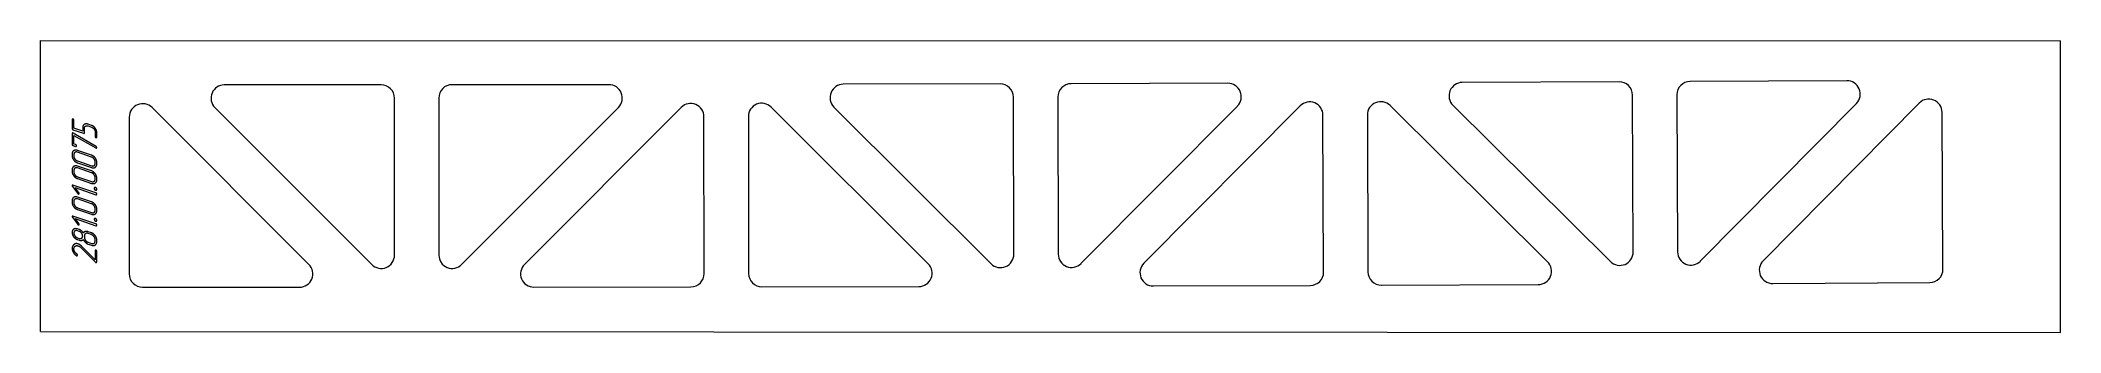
# Model space of a CAD drawing. Header units: millimetres. Extents: x 0 to 2275, y -1 to 328.
import ezdxf

# ---------------------------------------------------------------- set-up
doc = ezdxf.new("R2010")
doc.units = ezdxf.units.MM
doc.linetypes.add('K5LT_BASIC', pattern=[0])
doc.layers.add('Engraving', color=7, linetype='Continuous')

msp = doc.modelspace()

# ---------------------------------------------------------------- linework, layer by layer
at = {"color": 143, "linetype": 'K5LT_BASIC', "lineweight": 15, "true_color": 0x33acca}
for p, q in [((0, 0), (0.2, 327.7)), ((0.2, 327.7), (2274.8, 327.3)), ((2274.6, -1.2), (2274.8, 327.3)), ((383.6, 277.8), (207.1, 277.7)), ((640.2, 277.9), (463.6, 277.9)), ((1080.6, 278.8), (904, 278.4)), ((1337.2, 279.5), (1160.6, 279)), ((1777.6, 281.2), (1601, 280.4)), ((2034.2, 282.4), (1857.6, 281.6)), ((302.4, 75.5), (125.7, 252.1)), ((196.5, 252.1), (373.1, 75.4)), ((398.7, 86.1), (398.6, 262.8)), ((448.6, 262.8), (448.7, 86.1)), ((474.3, 75.5), (650.8, 252.4)), ((721.6, 252.4), (545.1, 75.6)), ((999.8, 76.3), (822.8, 252.6)), ((893.5, 252.7), (1070.5, 76.4)), ((1096.1, 87.1), (1095.7, 263.8)), ((1145.7, 264), (1146.1, 87.2)), ((1171.7, 76.7), (1347.9, 253.9)), ((1418.6, 254.1), (1242.5, 76.9)), ((1697.2, 78.5), (1519.8, 254.5)), ((1590.5, 254.8), (1767.9, 78.8)), ((1793.5, 89.5), (1792.7, 266.3)), ((1842.7, 266.5), (1843.5, 89.8)), ((1869.1, 79.3), (2044.9, 256.8)), ((2115.6, 257.2), (1939.9, 79.6)), ((100.1, 241.5), (100, 65)), ((747.5, 65.3), (747.2, 241.9)), ((797.2, 241.9), (797.5, 65.4)), ((1444.9, 67), (1444.2, 243.6)), ((1494.2, 243.8), (1494.9, 67.2)), ((2142.3, 70.2), (2141.3, 246.8)), ((115, 49.9), (291.8, 49.9)), ((555.7, 50), (732.5, 50.3)), ((812.5, 50.4), (989.2, 50.7)), ((1253.2, 51.3), (1429.9, 52)), ((1509.9, 52.3), (1686.7, 52.9)), ((1950.6, 54.1), (2127.4, 55.1)), ((0, 0), (2274.6, -1.2))]:
    msp.add_line(p, q, dxfattribs=at)
for centre, start, end in [((207.1, 262.7), 90.0295, 225.0003), ((383.6, 262.8), 0.0295, 90.0295), ((463.6, 262.9), 90.0295, 180.0295), ((640.2, 262.9), 315.0588, 90.0295), ((904.1, 263.4), 90.1466, 225.1173), ((1080.7, 263.8), 0.1466, 90.1466), ((1160.7, 264), 90.1466, 180.1466), ((1337.2, 264.5), 315.1758, 90.1466), ((1601.1, 265.4), 90.2636, 225.2344), ((1777.7, 266.2), 0.2636, 90.2636), ((1857.7, 266.6), 90.2636, 180.2636), ((2034.2, 267.4), 315.2929, 90.2636), ((115.1, 241.5), 45.0003, 179.971), ((732.2, 241.8), 0.0881, 135.0588), ((812.2, 242), 45.1173, 180.0881), ((1429.2, 243.5), 0.2051, 135.1758), ((1509.2, 243.8), 45.2344, 180.2051), ((2126.3, 246.7), 0.3222, 135.2929), ((291.8, 64.9), 269.971, 45.0003), ((383.7, 86.1), 225.0003, 0.0295), ((463.7, 86.1), 180.0295, 315.0588), ((555.7, 65), 135.0588, 270.0881), ((989.2, 65.7), 270.0881, 45.1173), ((1081.1, 87), 225.1173, 0.1466), ((1161.1, 87.2), 180.1466, 315.1758), ((1253.1, 66.3), 135.1758, 270.2051), ((1686.6, 67.9), 270.2051, 45.2344), ((1778.5, 89.5), 225.2344, 0.2636), ((1858.5, 89.8), 180.2636, 315.2929), ((1950.5, 69.1), 135.2929, 270.3222), ((2127.3, 70.1), 270.3222, 0.3222), ((115, 64.9), 179.971, 269.971), ((732.5, 65.3), 270.0881, 0.0881), ((812.5, 65.4), 180.0881, 270.0881), ((1429.9, 67), 270.2051, 0.2051), ((1509.9, 67.3), 180.2051, 270.2051)]:
    msp.add_arc(centre, 15, start, end, dxfattribs=at)
at = {"layer": 'Engraving', "color": 143, "linetype": 'K5LT_BASIC', "lineweight": 15, "true_color": 0x33acca}
for p, q in [((35.7, 238.5), (35.7, 228.6)), ((37.7, 228.9), (37.7, 237.8)), ((47.6, 225.5), (37.7, 228.9)), ((47.6, 229.5), (47.6, 225.5)), ((49.6, 223.8), (49.6, 228.8)), ((57.6, 232.1), (53.6, 233.4)), ((53.6, 231.4), (57.6, 230.1)), ((35.7, 222.8), (35.7, 210.8)), ((36.9, 223.3), (36.6, 223.5)), ((36.7, 227.2), (48.6, 223.2)), ((36.7, 209.5), (39.7, 208.5)), ((62.8, 208.5), (36.9, 223.3)), ((37.7, 220.8), (62.3, 206.7)), ((37.7, 211.1), (37.7, 220.8)), ((39.7, 210.5), (37.7, 211.1)), ((61.6, 224.8), (61.6, 219.8)), ((62.3, 206.7), (62.6, 206.6)), ((63.5, 207.3), (63.3, 208)), ((63.5, 219.1), (63.5, 224.1)), ((35.7, 200), (35.7, 198)), ((35.7, 182.2), (35.7, 180.2)), ((37.7, 199.3), (37.7, 197.3)), ((57.6, 198.5), (41.7, 203.9)), ((57.6, 196.5), (41.7, 202)), ((41.7, 192), (57.6, 186.6)), ((41.7, 190), (57.6, 184.6)), ((57.6, 180.8), (41.7, 186.2)), ((57.6, 178.8), (41.7, 184.2)), ((61.6, 189.2), (61.6, 191.2)), ((63.5, 188.5), (63.5, 190.5)), ((36, 163.4), (42, 155.4)), ((62.6, 156), (36.7, 164.8)), ((37.7, 181.5), (37.7, 179.5)), ((43.4, 156.3), (39.1, 162)), ((39.1, 162), (62.6, 154)), ((41.7, 174.2), (57.6, 168.8)), ((41.7, 172.2), (57.6, 166.8)), ((61.6, 171.4), (61.6, 173.4)), ((63.5, 170.7), (63.5, 172.7)), ((35.7, 147.4), (35.7, 145.4)), ((37.7, 146.7), (37.7, 144.7)), ((57.6, 145.9), (41.7, 151.3)), ((57.6, 143.9), (41.7, 149.4)), ((41.7, 139.4), (57.6, 134)), ((41.7, 137.4), (57.6, 132)), ((61.6, 136.6), (61.6, 138.6)), ((63.5, 135.9), (63.5, 137.9)), ((36, 128.6), (42, 120.6)), ((62.6, 121.2), (36.7, 130)), ((39.1, 127.2), (62.6, 119.2)), ((43.4, 121.5), (39.1, 127.2)), ((40.4, 115.8), (39.3, 115.9)), ((41, 115.7), (40.4, 115.8)), ((41.6, 115.5), (41, 115.7)), ((43.7, 114.8), (41.6, 115.5)), ((35.7, 111.6), (35.7, 110.9)), ((35.7, 110.9), (35.8, 110.3)), ((35.8, 110.3), (36.1, 109.1)), ((43.7, 112.8), (41.6, 113.5)), ((41.6, 105.6), (43.7, 104.9)), ((41.6, 103.6), (43.7, 102.9)), ((44, 95.8), (44.7, 95.3)), ((44.7, 95.3), (45.5, 94.6)), ((45.5, 94.6), (62, 78.1)), ((61.6, 80.9), (46.6, 95.9)), ((49.6, 107.8), (49.6, 105.8)), ((57.6, 111.1), (53.6, 112.4)), ((57.6, 109.1), (53.6, 110.5)), ((53.6, 100.5), (57.6, 99.2)), ((53.6, 98.5), (57.6, 97.2)), ((61.6, 101.8), (61.6, 103.8)), ((63.5, 101.1), (63.5, 103.1)), ((40.4, 85.6), (40.8, 85.4)), ((61.6, 90.9), (61.6, 80.9)), ((63.5, 78.4), (63.5, 90.3))]:
    msp.add_line(p, q, dxfattribs=at)
for points in [[(36, 239.1), (35.7, 238.9), (35.7, 238.5)], [(35.7, 228.6), (35.7, 227.6), (36.7, 227.2)], [(36.7, 239.2), (36.3, 239.3), (36, 239.1)], [(37.4, 238.7), (37, 239.1), (36.7, 239.2)], [(37.7, 237.8), (37.7, 238.3), (37.4, 238.7)], [(49.4, 233.1), (47.6, 232), (47.6, 229.5)], [(53.6, 233.4), (51.1, 234.3), (49.4, 233.1)], [(49.6, 228.8), (49.6, 230.5), (50.8, 231.2)], [(50.8, 231.2), (51.9, 232), (53.6, 231.4)], [(61.8, 228.9), (60, 231.3), (57.6, 232.1)], [(57.6, 230.1), (59.2, 229.5), (60.4, 228)], [(60.4, 228), (61.6, 226.4), (61.6, 224.8)], [(63.5, 224.1), (63.5, 226.6), (61.8, 228.9)], [(35.9, 223.4), (35.7, 223.2), (35.7, 222.8)], [(35.7, 210.8), (35.7, 209.8), (36.7, 209.5)], [(36.6, 223.5), (36.2, 223.6), (35.9, 223.4)], [(40.4, 209.9), (40.1, 210.3), (39.7, 210.5)], [(39.7, 208.5), (40.2, 208.3), (40.4, 208.5)], [(40.6, 209.1), (40.6, 209.6), (40.4, 209.9)], [(40.4, 208.5), (40.6, 208.9), (40.6, 209.1)], [(48.6, 223.2), (49.6, 222.8), (49.6, 223.8)], [(61.6, 219.8), (61.6, 219.3), (61.9, 218.9)], [(61.9, 218.9), (62.3, 218.5), (62.5, 218.5)], [(62.5, 218.5), (62.9, 218.3), (63.3, 218.5)], [(62.6, 206.6), (63, 206.5), (63.3, 206.7)], [(63.3, 208), (62.9, 208.5), (62.8, 208.5)], [(63.3, 218.5), (63.5, 218.7), (63.5, 219.1)], [(63.3, 206.7), (63.5, 207), (63.5, 207.3)], [(37.4, 203.6), (35.7, 202.4), (35.7, 200)], [(35.7, 198), (35.7, 195.5), (37.5, 193.1)], [(37.4, 185.8), (35.7, 184.7), (35.7, 182.2)], [(41.7, 203.9), (39.2, 204.8), (37.4, 203.6)], [(41.7, 186.2), (39.2, 187), (37.4, 185.8)], [(37.5, 193.1), (39.3, 190.8), (41.7, 190)], [(38.9, 201.7), (37.7, 201), (37.7, 199.3)], [(37.7, 197.3), (37.7, 195.7), (38.8, 194.1)], [(38.9, 184), (37.7, 183.2), (37.7, 181.5)], [(38.8, 194.1), (40, 192.6), (41.7, 192)], [(41.7, 202), (40, 202.5), (38.9, 201.7)], [(41.7, 184.2), (40, 184.7), (38.9, 184)], [(61.8, 195.4), (60, 197.7), (57.6, 198.5)], [(60.4, 194.4), (59.3, 196), (57.6, 196.5)], [(57.6, 186.6), (59.2, 186), (60.4, 186.8)], [(57.6, 184.6), (60.1, 183.7), (61.8, 185)], [(61.6, 191.2), (61.6, 192.8), (60.4, 194.4)], [(60.4, 186.8), (61.6, 187.6), (61.6, 189.2)], [(63.5, 190.5), (63.5, 193), (61.8, 195.4)], [(61.8, 185), (63.5, 186.2), (63.5, 188.5)], [(35.7, 180.2), (35.7, 177.7), (37.5, 175.4)], [(36, 164.8), (35.7, 164.5), (35.7, 164.1)], [(35.7, 164.1), (35.7, 163.8), (36, 163.4)], [(36.7, 164.8), (36.2, 165), (36, 164.8)], [(37.5, 175.4), (39.3, 173), (41.7, 172.2)], [(37.7, 179.5), (37.7, 177.9), (38.8, 176.3)], [(38.8, 176.3), (40, 174.8), (41.7, 174.2)], [(61.8, 177.6), (60, 179.9), (57.6, 180.8)], [(60.4, 176.6), (59.3, 178.2), (57.6, 178.8)], [(57.6, 168.8), (59.2, 168.3), (60.4, 169.1)], [(57.6, 166.8), (60.1, 166), (61.8, 167.2)], [(61.6, 173.4), (61.6, 175), (60.4, 176.6)], [(60.4, 169.1), (61.6, 169.9), (61.6, 171.4)], [(61, 162), (60.6, 161.6), (60.6, 161.1)], [(60.6, 161.1), (60.6, 160.4), (61.1, 159.8)], [(62.1, 162.1), (61.5, 162.3), (61, 162)], [(61.1, 159.8), (61.7, 159.2), (62.1, 159.1)], [(63.5, 172.7), (63.5, 175.2), (61.8, 177.6)], [(61.8, 167.2), (63.5, 168.5), (63.5, 170.7)], [(63.1, 161.4), (62.6, 161.9), (62.1, 162.1)], [(63.5, 160.1), (63.5, 160.8), (63.1, 161.4)], [(63.1, 159.1), (63.5, 159.4), (63.5, 160.1)], [(37.4, 151), (35.7, 149.8), (35.7, 147.4)], [(35.7, 145.4), (35.7, 142.9), (37.5, 140.5)], [(41.7, 151.3), (39.2, 152.2), (37.4, 151)], [(37.5, 140.5), (39.3, 138.2), (41.7, 137.4)], [(38.9, 149.1), (37.7, 148.4), (37.7, 146.7)], [(37.7, 144.7), (37.7, 143.1), (38.8, 141.5)], [(38.8, 141.5), (40, 140), (41.7, 139.4)], [(41.7, 149.4), (40, 149.9), (38.9, 149.1)], [(42, 155.4), (42.5, 154.9), (42.6, 154.9)], [(42.6, 154.9), (43.1, 154.7), (43.4, 154.9)], [(43.7, 155.5), (43.7, 155.9), (43.4, 156.3)], [(43.4, 154.9), (43.7, 155.1), (43.7, 155.5)], [(61.8, 142.8), (60, 145.1), (57.6, 145.9)], [(60.4, 141.8), (59.3, 143.4), (57.6, 143.9)], [(61.6, 138.6), (61.6, 140.2), (60.4, 141.8)], [(60.4, 134.2), (61.6, 135), (61.6, 136.6)], [(63.5, 137.9), (63.5, 140.4), (61.8, 142.8)], [(62.1, 159.1), (62.7, 158.9), (63.1, 159.1)], [(63.3, 155.5), (63, 155.9), (62.6, 156)], [(62.6, 154), (63.1, 153.9), (63.3, 154.1)], [(63.5, 154.7), (63.5, 155.1), (63.3, 155.5)], [(63.3, 154.1), (63.5, 154.5), (63.5, 154.7)], [(36, 129.9), (35.7, 129.7), (35.7, 129.3)], [(35.7, 129.3), (35.7, 128.9), (36, 128.6)], [(37.4, 115.2), (35.7, 114), (35.7, 111.6)], [(36.7, 130), (36.2, 130.2), (36, 129.9)], [(39.3, 115.9), (38.3, 115.8), (37.4, 115.2)], [(41.6, 113.5), (40, 114.1), (38.8, 113.3)], [(42, 120.6), (42.5, 120.1), (42.6, 120)], [(42.6, 120), (43.1, 119.9), (43.4, 120.1)], [(43.7, 120.7), (43.7, 121.1), (43.4, 121.5)], [(43.4, 120.1), (43.7, 120.3), (43.7, 120.7)], [(46.2, 113.4), (45.1, 114.3), (43.7, 114.8)], [(57.6, 134), (59.2, 133.4), (60.4, 134.2)], [(57.6, 132), (60.1, 131.1), (61.8, 132.4)], [(61, 127.1), (60.6, 126.8), (60.6, 126.3)], [(60.6, 126.3), (60.6, 125.6), (61.1, 125)], [(62.1, 127.3), (61.5, 127.5), (61, 127.1)], [(61.1, 125), (61.7, 124.4), (62.1, 124.3)], [(61.8, 132.4), (63.5, 133.6), (63.5, 135.9)], [(63.1, 126.5), (62.6, 127.1), (62.1, 127.3)], [(62.1, 124.3), (62.7, 124.1), (63.1, 124.3)], [(63.3, 120.7), (63, 121.1), (62.6, 121.2)], [(62.6, 119.2), (63.1, 119.1), (63.3, 119.3)], [(63.5, 125.3), (63.5, 126), (63.1, 126.5)], [(63.1, 124.3), (63.5, 124.6), (63.5, 125.3)], [(63.5, 119.9), (63.5, 120.3), (63.3, 120.7)], [(63.3, 119.3), (63.5, 119.7), (63.5, 119.9)], [(37.6, 97.9), (35.7, 96.3), (35.7, 93.5)], [(35.7, 93.5), (35.7, 91.4), (36.8, 89.5)], [(36.1, 109.1), (36.5, 107.9), (37.4, 106.7)], [(37.4, 106.7), (39.3, 104.4), (41.6, 103.6)], [(42.5, 98.6), (39.7, 99.6), (37.6, 97.9)], [(38.8, 113.3), (37.7, 112.6), (37.7, 110.9)], [(37.7, 110.9), (37.7, 109.3), (38.8, 107.7)], [(37.7, 92.9), (37.7, 93.9), (38.1, 94.7)], [(38.5, 90.1), (37.7, 91.5), (37.7, 92.9)], [(38.1, 94.7), (38.5, 95.6), (39.1, 96.1)], [(38.8, 107.7), (40, 106.1), (41.6, 105.6)], [(39.1, 96.1), (40.5, 97.2), (42.5, 96.5)], [(44.4, 97.7), (43.5, 98.3), (42.5, 98.6)], [(42.5, 96.5), (43.3, 96.3), (44, 95.8)], [(46.5, 110.7), (45.4, 112.3), (43.7, 112.8)], [(43.7, 104.9), (45.3, 104.3), (46.5, 105.1)], [(43.7, 102.9), (45.1, 102.4), (46.3, 102.6)], [(46.6, 95.9), (45.4, 97), (44.4, 97.7)], [(48.3, 111), (47.4, 112.5), (46.2, 113.4)], [(46.3, 102.6), (47.5, 102.8), (48.3, 103.5)], [(47.6, 107.5), (47.6, 109.1), (46.5, 110.7)], [(46.5, 105.1), (47.6, 105.8), (47.6, 107.5)], [(50.4, 112.6), (49, 112.2), (48.3, 111)], [(48.3, 103.5), (49.3, 101.7), (50.7, 100.4)], [(50.8, 110.3), (49.6, 109.5), (49.6, 107.8)], [(49.6, 105.8), (49.6, 104.2), (50.8, 102.6)], [(53.6, 112.4), (51.9, 113), (50.4, 112.6)], [(50.7, 100.4), (52.1, 99), (53.6, 98.5)], [(53.6, 110.5), (52, 111), (50.8, 110.3)], [(50.8, 102.6), (52, 101.1), (53.6, 100.5)], [(61.8, 107.9), (60.1, 110.3), (57.6, 111.1)], [(60.4, 107), (59.2, 108.5), (57.6, 109.1)], [(57.6, 99.2), (59.2, 98.6), (60.4, 99.4)], [(57.6, 97.2), (60.1, 96.3), (61.8, 97.6)], [(61.6, 103.8), (61.6, 105.4), (60.4, 107)], [(60.4, 99.4), (61.6, 100.2), (61.6, 101.8)], [(61.9, 91.5), (61.6, 91.3), (61.6, 90.9)], [(63.5, 103.1), (63.5, 105.6), (61.8, 107.9)], [(61.8, 97.6), (63.5, 98.8), (63.5, 101.1)], [(62.5, 91.6), (62.2, 91.7), (61.9, 91.5)], [(63.2, 91.1), (62.9, 91.5), (62.5, 91.6)], [(63.5, 90.3), (63.5, 90.7), (63.2, 91.1)], [(36.8, 89.5), (38, 87.3), (40.4, 85.6)], [(41.1, 87.3), (39.2, 88.6), (38.5, 90.1)], [(40.8, 85.4), (41.2, 85.3), (41.5, 85.5)], [(41.6, 86.8), (41.4, 87), (41.1, 87.3)], [(41.5, 85.5), (41.7, 85.7), (41.7, 86.1)], [(41.7, 86.1), (41.7, 86.5), (41.6, 86.8)], [(62, 78.1), (62.2, 77.8), (62.5, 77.8)], [(62.5, 77.8), (62.9, 77.6), (63.2, 77.8)], [(63.2, 77.8), (63.5, 78), (63.5, 78.4)]]:
    msp.add_open_spline(points, degree=2, dxfattribs=at)

doc.saveas('drawing.dxf')
